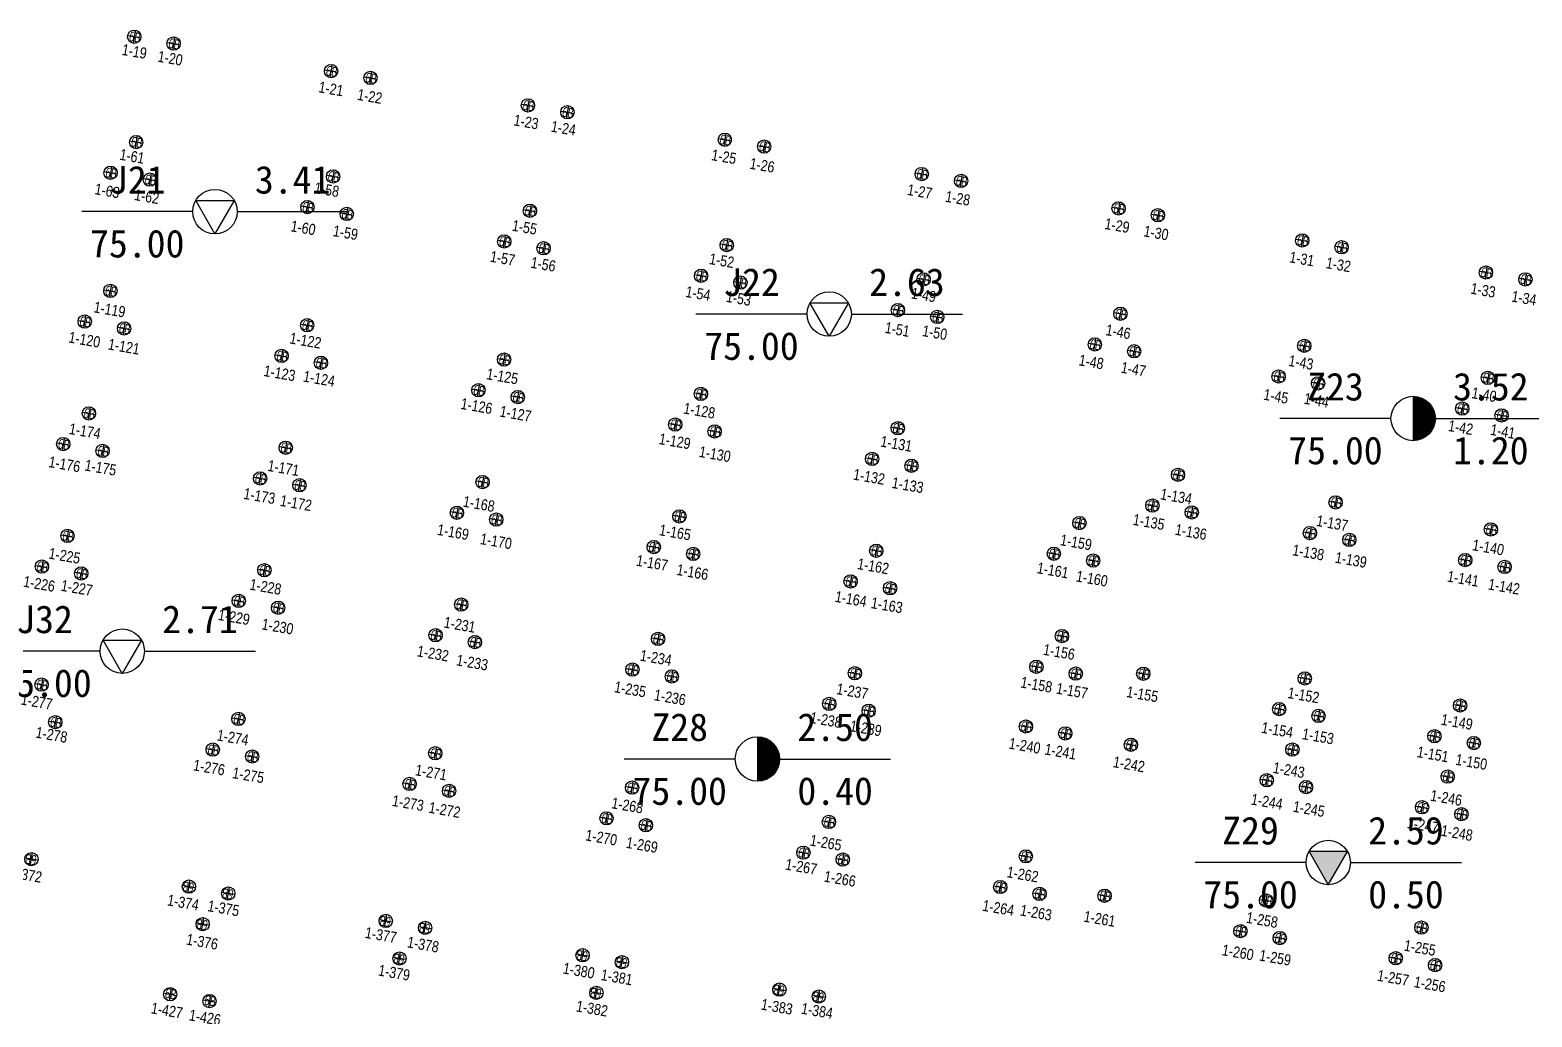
# Model space of a CAD drawing. Header units: millimetres. Extents: x 274830 to 6381169, y -2686084 to 432211.
# Drawn here: x 275177.8 to 275245.5, y 143371.7 to 143416.1 of the extents above; entities that cross this region are included whole.
import ezdxf
from ezdxf.enums import TextEntityAlignment as Align

# ---------------------------------------------------------------- set-up
doc = ezdxf.new("R2010")
doc.units = ezdxf.units.MM
doc.linetypes.add('DASHED2', pattern=[0.375, 0.25, -0.125])
for name, color, linetype in [('00-TKSXK', 7, 'Continuous'), ('HOLE', 1, 'Continuous'), ('S-FUND-PILE', 11, 'Continuous')]:
    doc.layers.add(name, color=color, linetype=linetype)
doc.layers.add('_0', color=7, linetype='Continuous', lineweight=9)
doc.layers.add('ZBH', color=3, linetype='DASHED2', lineweight=20)
doc.layers.add('S-ANNO-MODI-NAME', color=1, linetype='Continuous', plot=False)
doc.styles.add('ST', font='')
doc.styles.add('ZBH', font='Arial', dxfattribs={"width": 0.8})
doc.styles.add('黑体', font='', dxfattribs={"width": 0.8})
doc.styles.get('ST').set_extended_font_data('SimSun')
doc.styles.get('黑体').set_extended_font_data('Microsoft YaHei')

# ---------------------------------------------------------------- blocks, each defined once
blk = doc.blocks.new('456855')
at = {"layer": 'S-FUND-PILE'}
for p, q in [((897604, 786324), (897604, 786924)), ((904805, 786324), (904805, 786924)), ((906605, 786324), (906605, 786924)), ((913804, 786324), (913804, 786924)), ((915604, 786324), (915604, 786924)), ((922804, 786324), (922804, 786924)), ((924604, 786324), (924604, 786924)), ((931804, 786324), (931804, 786924)), ((933604, 786324), (933604, 786924)), ((897904, 786624), (897304, 786624)), ((905105, 786624), (904505, 786624)), ((906905, 786624), (906305, 786624)), ((914104, 786624), (913504, 786624)), ((915904, 786624), (915304, 786624)), ((923104, 786624), (922504, 786624)), ((924904, 786624), (924304, 786624)), ((932104, 786624), (931504, 786624)), ((933904, 786624), (933304, 786624)), ((906005, 785065), (905405, 785065)), ((905705, 784765), (905705, 785365)), ((915004, 785065), (914404, 785065)), ((914704, 784765), (914704, 785365)), ((924004, 785065), (923404, 785065)), ((923704, 784765), (923704, 785365)), ((904804, 782005), (904804, 781405)), ((906604, 782005), (906604, 781405)), ((904504, 781705), (905104, 781705)), ((906304, 781705), (906904, 781705))]:
    blk.add_line(p, q, dxfattribs=at)
for centre in [(897604, 786624), (904805, 786624), (906605, 786624), (913804, 786624), (915604, 786624), (922804, 786624), (924604, 786624), (931804, 786624), (933604, 786624), (905705, 785065), (914704, 785065), (923704, 785065), (904804, 781705), (906604, 781705)]:
    blk.add_circle(centre, 300, dxfattribs=at)
at = {"layer": 'S-FUND-PILE', "style": '黑体', "width": 0.7}
for p in [(897832, 786828), (905032, 786828), (906832, 786828), (914032, 786828), (915832, 786828), (923032, 786828), (924832, 786828), (932032, 786828), (933832, 786828), (905932, 785269), (914932, 785269), (923932, 785269)]:
    blk.add_text('6B', height=450, rotation=180, dxfattribs=at).set_placement(p)
for p in [(904577, 781501), (906377, 781501)]:
    blk.add_text('6B', height=450, dxfattribs=at).set_placement(p)
blk = doc.blocks.new('1566')
at = {"layer": 'S-FUND-PILE'}
for p, q in [((895804, 824205), (895804, 823605)), ((897604, 824205), (897604, 823605)), ((904804, 824205), (904804, 823605)), ((906604, 824205), (906604, 823605)), ((913804, 824205), (913804, 823605)), ((915604, 824205), (915604, 823605)), ((922804, 824205), (922804, 823605)), ((924604, 824205), (924604, 823605)), ((931804, 824205), (931804, 823605)), ((933604, 824205), (933604, 823605)), ((940804, 824205), (940804, 823605)), ((942604, 824205), (942604, 823605)), ((949204, 824205), (949204, 823605)), ((951004, 824205), (951004, 823605)), ((957604, 824205), (957604, 823605)), ((959404, 824205), (959404, 823605)), ((895504, 823905), (896104, 823905)), ((897304, 823905), (897904, 823905)), ((904504, 823905), (905104, 823905)), ((906304, 823905), (906904, 823905)), ((913504, 823905), (914104, 823905)), ((915304, 823905), (915904, 823905)), ((922504, 823905), (923104, 823905)), ((924304, 823905), (924904, 823905)), ((931504, 823905), (932104, 823905)), ((933304, 823905), (933904, 823905)), ((940504, 823905), (941104, 823905)), ((942304, 823905), (942904, 823905)), ((948904, 823905), (949504, 823905)), ((950704, 823905), (951304, 823905)), ((957304, 823905), (957904, 823905)), ((959104, 823905), (959704, 823905)), ((896404, 819244), (897004, 819244)), ((896704, 819544), (896704, 818944)), ((905404, 819244), (906004, 819244)), ((905704, 819544), (905704, 818944)), ((914404, 819244), (915004, 819244)), ((914704, 819544), (914704, 818944)), ((923404, 819244), (924004, 819244)), ((923704, 819544), (923704, 818944)), ((932404, 819244), (933004, 819244)), ((932704, 819544), (932704, 818944)), ((941404, 819244), (942004, 819244)), ((941704, 819544), (941704, 818944)), ((949809, 819244), (950409, 819244)), ((950109, 819544), (950109, 818944)), ((958204, 819244), (958804, 819244)), ((958504, 819544), (958504, 818944)), ((895804, 817985), (895804, 817385)), ((897604, 817985), (897604, 817385)), ((904804, 817985), (904804, 817385)), ((906604, 817985), (906604, 817385)), ((913804, 817985), (913804, 817385)), ((915604, 817985), (915604, 817385)), ((922804, 817985), (922804, 817385)), ((924604, 817985), (924604, 817385)), ((931804, 817985), (931804, 817385)), ((933604, 817985), (933604, 817385)), ((940804, 817985), (940804, 817385)), ((942604, 817985), (942604, 817385)), ((949209, 817985), (949209, 817385)), ((951009, 817985), (951009, 817385)), ((957604, 817985), (957604, 817385)), ((959404, 817985), (959404, 817385)), ((895504, 817685), (896104, 817685)), ((897304, 817685), (897904, 817685)), ((904504, 817685), (905104, 817685)), ((906304, 817685), (906904, 817685)), ((913504, 817685), (914104, 817685)), ((915304, 817685), (915904, 817685)), ((922504, 817685), (923104, 817685)), ((924304, 817685), (924904, 817685)), ((931504, 817685), (932104, 817685)), ((933304, 817685), (933904, 817685)), ((940504, 817685), (941104, 817685)), ((942304, 817685), (942904, 817685)), ((948909, 817685), (949509, 817685)), ((950709, 817685), (951309, 817685)), ((957304, 817685), (957904, 817685)), ((959104, 817685), (959704, 817685)), ((896409, 812444), (897009, 812444)), ((896709, 812744), (896709, 812144)), ((905409, 812444), (906009, 812444)), ((905709, 812744), (905709, 812144)), ((914409, 812444), (915009, 812444)), ((914709, 812744), (914709, 812144)), ((923409, 812444), (924009, 812444)), ((923709, 812744), (923709, 812144)), ((932409, 812444), (933009, 812444)), ((932709, 812744), (932709, 812144)), ((945204, 812544), (945804, 812544)), ((945504, 812844), (945504, 812244)), ((952409, 812544), (953009, 812544)), ((952709, 812844), (952709, 812244)), ((959509, 812544), (960109, 812544)), ((959809, 812844), (959809, 812244)), ((895809, 811185), (895809, 810585)), ((897609, 811185), (897609, 810585)), ((904809, 811185), (904809, 810585)), ((906609, 811185), (906609, 810585)), ((913809, 811185), (913809, 810585)), ((915609, 811185), (915609, 810585)), ((922809, 811185), (922809, 810585)), ((924609, 811185), (924609, 810585)), ((931809, 811185), (931809, 810585)), ((933609, 811185), (933609, 810585)), ((944604, 811285), (944604, 810685)), ((946404, 811285), (946404, 810685)), ((951809, 811285), (951809, 810685)), ((953609, 811285), (953609, 810685)), ((958909, 811285), (958909, 810685)), ((960709, 811285), (960709, 810685)), ((895509, 810885), (896109, 810885)), ((897309, 810885), (897909, 810885)), ((904509, 810885), (905109, 810885)), ((906309, 810885), (906909, 810885)), ((913509, 810885), (914109, 810885)), ((915309, 810885), (915909, 810885)), ((922509, 810885), (923109, 810885)), ((924309, 810885), (924909, 810885)), ((931509, 810885), (932109, 810885)), ((933309, 810885), (933909, 810885)), ((944304, 810985), (944904, 810985)), ((946104, 810985), (946704, 810985)), ((951509, 810985), (952109, 810985)), ((953309, 810985), (953909, 810985)), ((958609, 810985), (959209, 810985)), ((960409, 810985), (961009, 810985)), ((941504, 809944), (941504, 809344)), ((941204, 809644), (941804, 809644)), ((940604, 808385), (940604, 807785)), ((942404, 808385), (942404, 807785)), ((940304, 808085), (940904, 808085)), ((942104, 808085), (942704, 808085)), ((896704, 807144), (896704, 806544)), ((905704, 807144), (905704, 806544)), ((914704, 807144), (914704, 806544)), ((923704, 807144), (923704, 806544)), ((932704, 807144), (932704, 806544)), ((896404, 806844), (897004, 806844)), ((905404, 806844), (906004, 806844)), ((914404, 806844), (915004, 806844)), ((923404, 806844), (924004, 806844)), ((932404, 806844), (933004, 806844)), ((895504, 805285), (896104, 805285)), ((895804, 805585), (895804, 804985)), ((897304, 805285), (897904, 805285)), ((897604, 805585), (897604, 804985)), ((904504, 805285), (905104, 805285)), ((904804, 805585), (904804, 804985)), ((906304, 805285), (906904, 805285)), ((906604, 805585), (906604, 804985)), ((913504, 805285), (914104, 805285)), ((913804, 805585), (913804, 804985)), ((915304, 805285), (915904, 805285)), ((915604, 805585), (915604, 804985)), ((922504, 805285), (923104, 805285)), ((922804, 805585), (922804, 804985)), ((924304, 805285), (924904, 805285)), ((924604, 805585), (924604, 804985)), ((931504, 805285), (932104, 805285)), ((931804, 805585), (931804, 804985)), ((933304, 805285), (933904, 805285)), ((933604, 805585), (933604, 804985)), ((941304, 804494), (941904, 804494)), ((941604, 804794), (941604, 804194)), ((952404, 804494), (953004, 804494)), ((952704, 804794), (952704, 804194)), ((959504, 804494), (960104, 804494)), ((959804, 804794), (959804, 804194)), ((945504, 803753), (945504, 803153)), ((940704, 803235), (940704, 802635)), ((942504, 803235), (942504, 802635)), ((945204, 803453), (945804, 803453)), ((951804, 803235), (951804, 802635)), ((953604, 803235), (953604, 802635)), ((958904, 803235), (958904, 802635)), ((960704, 803235), (960704, 802635)), ((940404, 802935), (941004, 802935)), ((942204, 802935), (942804, 802935)), ((951504, 802935), (952104, 802935)), ((953304, 802935), (953904, 802935)), ((958604, 802935), (959204, 802935)), ((960404, 802935), (961004, 802935)), ((896404, 801244), (897004, 801244)), ((896704, 801544), (896704, 800944)), ((905404, 801244), (906004, 801244)), ((905704, 801544), (905704, 800944)), ((914404, 801244), (915004, 801244)), ((914704, 801544), (914704, 800944)), ((923404, 801244), (924004, 801244)), ((923704, 801544), (923704, 800944)), ((932404, 801244), (933004, 801244)), ((932704, 801544), (932704, 800944)), ((952404, 801244), (953004, 801244)), ((952704, 801544), (952704, 800944)), ((959504, 801244), (960104, 801244)), ((959804, 801544), (959804, 800944)), ((940704, 800505), (940704, 799905)), ((942504, 800505), (942504, 799905)), ((945504, 800505), (945504, 799905)), ((895504, 799685), (896104, 799685)), ((895804, 799985), (895804, 799385)), ((897304, 799685), (897904, 799685)), ((897604, 799985), (897604, 799385)), ((904504, 799685), (905104, 799685)), ((904804, 799985), (904804, 799385)), ((906304, 799685), (906904, 799685)), ((906604, 799985), (906604, 799385)), ((913504, 799685), (914104, 799685)), ((913804, 799985), (913804, 799385)), ((915304, 799685), (915904, 799685)), ((915604, 799985), (915604, 799385)), ((922504, 799685), (923104, 799685)), ((922804, 799985), (922804, 799385)), ((924304, 799685), (924904, 799685)), ((924604, 799985), (924604, 799385)), ((931504, 799685), (932104, 799685)), ((931804, 799985), (931804, 799385)), ((933304, 799685), (933904, 799685)), ((933604, 799985), (933604, 799385)), ((940404, 800205), (941004, 800205)), ((942204, 800205), (942804, 800205)), ((945204, 800205), (945804, 800205)), ((951504, 799685), (952104, 799685)), ((951804, 799985), (951804, 799385)), ((953304, 799685), (953904, 799685)), ((953604, 799985), (953604, 799385)), ((958604, 799685), (959204, 799685)), ((958904, 799985), (958904, 799385)), ((960404, 799685), (961004, 799685)), ((960704, 799985), (960704, 799385)), ((896404, 794444), (897004, 794444)), ((896704, 794744), (896704, 794144)), ((905404, 794444), (906004, 794444)), ((905704, 794744), (905704, 794144)), ((914404, 794444), (915004, 794444)), ((914704, 794744), (914704, 794144)), ((923404, 794444), (924004, 794444)), ((923704, 794744), (923704, 794144)), ((932404, 794444), (933004, 794444)), ((932704, 794744), (932704, 794144)), ((941404, 794444), (942004, 794444)), ((941704, 794744), (941704, 794144)), ((952404, 794344), (953004, 794344)), ((952704, 794644), (952704, 794044)), ((959504, 794344), (960104, 794344)), ((959804, 794644), (959804, 794044)), ((945504, 793605), (945504, 793005)), ((897304, 792885), (897904, 792885)), ((897604, 793185), (897604, 792585)), ((904504, 792885), (905104, 792885)), ((904804, 793185), (904804, 792585)), ((906304, 792885), (906904, 792885)), ((906604, 793185), (906604, 792585)), ((913504, 792885), (914104, 792885)), ((913804, 793185), (913804, 792585)), ((915304, 792885), (915904, 792885)), ((915604, 793185), (915604, 792585)), ((922504, 792885), (923104, 792885)), ((922804, 793185), (922804, 792585)), ((924304, 792885), (924904, 792885)), ((924604, 793185), (924604, 792585)), ((931504, 792885), (932104, 792885)), ((931804, 793185), (931804, 792585)), ((933304, 792885), (933904, 792885)), ((933604, 793185), (933604, 792585)), ((940504, 792885), (941104, 792885)), ((940804, 793185), (940804, 792585)), ((942304, 792885), (942904, 792885)), ((942604, 793185), (942604, 792585)), ((945204, 793305), (945804, 793305)), ((951804, 793085), (951804, 792485)), ((953604, 793085), (953604, 792485)), ((958904, 793085), (958904, 792485)), ((960704, 793085), (960704, 792485)), ((951504, 792785), (952104, 792785)), ((953304, 792785), (953904, 792785)), ((958604, 792785), (959204, 792785)), ((960404, 792785), (961004, 792785))]:
    blk.add_line(p, q, dxfattribs=at)
for centre in [(895804, 823905), (897604, 823905), (904804, 823905), (906604, 823905), (913804, 823905), (915604, 823905), (922804, 823905), (924604, 823905), (931804, 823905), (933604, 823905), (940804, 823905), (942604, 823905), (949204, 823905), (951004, 823905), (957604, 823905), (959404, 823905), (896704, 819244), (905704, 819244), (914704, 819244), (923704, 819244), (932704, 819244), (941704, 819244), (950109, 819244), (958504, 819244), (895804, 817685), (897604, 817685), (904804, 817685), (906604, 817685), (913804, 817685), (915604, 817685), (922804, 817685), (924604, 817685), (931804, 817685), (933604, 817685), (940804, 817685), (942604, 817685), (949209, 817685), (951009, 817685), (957604, 817685), (959404, 817685), (896709, 812444), (905709, 812444), (914709, 812444), (923709, 812444), (932709, 812444), (945504, 812544), (952709, 812544), (959809, 812544), (895809, 810885), (897609, 810885), (904809, 810885), (906609, 810885), (913809, 810885), (915609, 810885), (922809, 810885), (924609, 810885), (931809, 810885), (933609, 810885), (944604, 810985), (946404, 810985), (951809, 810985), (953609, 810985), (958909, 810985), (960709, 810985), (941504, 809644), (940604, 808085), (942404, 808085), (896704, 806844), (905704, 806844), (914704, 806844), (923704, 806844), (932704, 806844), (895804, 805285), (897604, 805285), (904804, 805285), (906604, 805285), (913804, 805285), (915604, 805285), (922804, 805285), (924604, 805285), (931804, 805285), (933604, 805285), (941604, 804494), (952704, 804494), (959804, 804494), (945504, 803453), (940704, 802935), (942504, 802935), (951804, 802935), (953604, 802935), (958904, 802935), (960704, 802935), (896704, 801244), (905704, 801244), (914704, 801244), (923704, 801244), (932704, 801244), (952704, 801244), (959804, 801244), (940704, 800205), (942504, 800205), (945504, 800205), (895804, 799685), (897604, 799685), (904804, 799685), (906604, 799685), (913804, 799685), (915604, 799685), (922804, 799685), (924604, 799685), (931804, 799685), (933604, 799685), (951804, 799685), (953604, 799685), (958904, 799685), (960704, 799685), (896704, 794444), (905704, 794444), (914704, 794444), (923704, 794444), (932704, 794444), (941704, 794444), (952704, 794344), (959804, 794344), (945504, 793305), (897604, 792885), (904804, 792885), (906604, 792885), (913804, 792885), (915604, 792885), (922804, 792885), (924604, 792885), (931804, 792885), (933604, 792885), (940804, 792885), (942604, 792885), (951804, 792785), (953604, 792785), (958904, 792785), (960704, 792785)]:
    blk.add_circle(centre, 300, dxfattribs=at)
at = {"layer": 'S-FUND-PILE', "style": '黑体', "width": 0.7}
for p in [(895583, 823670), (897383, 823670), (904583, 823670), (906383, 823670), (913583, 823670), (915383, 823670), (922583, 823670), (924383, 823670), (931583, 823670), (933383, 823670), (940583, 823670), (942383, 823670), (948983, 823670), (950783, 823670), (957383, 823670), (959183, 823670), (896483, 819010), (905483, 819010), (914483, 819010), (923483, 819010), (932483, 819010), (941483, 819010), (949888, 819010), (958283, 819010), (895583, 817450), (897383, 817450), (904583, 817450), (906383, 817450), (913583, 817450), (915383, 817450), (922583, 817450), (924383, 817450), (931583, 817450), (933383, 817450), (940583, 817450), (942383, 817450), (948988, 817450), (950788, 817450), (957383, 817450), (959183, 817450), (896488, 812210), (905488, 812210), (914488, 812210), (923488, 812210), (932488, 812210), (945283, 812310), (952487, 812310), (959588, 812310), (895588, 810650), (897388, 810650), (904588, 810650), (906388, 810650), (913588, 810650), (915388, 810650), (922588, 810650), (924388, 810650), (931588, 810650), (933388, 810650), (944383, 810750), (946183, 810750), (951587, 810750), (953387, 810750), (958688, 810750), (960488, 810750), (941283, 809410), (940383, 807850), (942183, 807850), (896483, 806610), (905483, 806610), (914483, 806610), (923483, 806610), (932483, 806610), (895583, 805050), (897383, 805050), (904583, 805050), (906383, 805050), (913583, 805050), (915383, 805050), (922583, 805050), (924383, 805050), (931583, 805050), (933383, 805050), (941383, 804260), (952483, 804260), (959583, 804260), (945283, 803219), (940483, 802700), (942283, 802700), (951583, 802700), (953383, 802700), (958683, 802700), (960483, 802700), (896483, 801010), (905483, 801010), (914483, 801010), (923483, 801010), (932483, 801010), (952483, 801010), (959583, 801010), (940483, 799970), (942283, 799970), (945283, 799970), (895583, 799450), (897383, 799450), (904583, 799450), (906383, 799450), (913583, 799450), (915383, 799450), (922583, 799450), (924383, 799450), (931583, 799450), (933383, 799450), (951583, 799450), (953383, 799450), (958683, 799450), (960483, 799450), (896483, 794210), (905483, 794210), (914483, 794210), (923483, 794210), (932483, 794210), (941483, 794210), (952483, 794110), (959583, 794110), (945283, 793070), (897383, 792650), (904583, 792650), (906383, 792650), (913583, 792650), (915383, 792650), (922583, 792650), (924383, 792650), (931583, 792650), (933383, 792650), (940583, 792650), (942383, 792650), (951583, 792550), (953383, 792550), (958683, 792550), (960483, 792550)]:
    blk.add_text('6B', height=450, dxfattribs=at).set_placement(p)
blk = doc.blocks.new('H_sam_hole')
blk.add_line((0, 2), (0, -2))
at = {"const_width": 2}
blk.add_lwpolyline([(0, -1, 0.414214), (1, 0, 0.414214), (0, 1, 1)], format="xyb", dxfattribs=at)
blk.add_circle((0, 0), 2)
blk = doc.blocks.new('H_cpt_hole')
for p, q in [((-1.73, 1), (1.73, 1)), ((0, -2), (-1.73, 1)), ((1.73, 1), (0, -2))]:
    blk.add_line(p, q)
blk.add_circle((0, 0), 2)
blk = doc.blocks.new('H_spt_hole')
blk.add_hatch(color=256).paths.add_polyline_path([(-1.73, 1), (0, -2), (1.73, 1)])
blk.add_lwpolyline([(0, -2), (1.73, 1), (-1.73, 1)], close=True)
blk.add_circle((0, 0), 2)
blk = doc.blocks.new('A$C7E34312C')
at = {"layer": 'HOLE', "linetype": 'Continuous'}
for points in [[(349.305, 143.261), (344.305, 143.261)], [(351.305, 143.261), (356.305, 143.261)], [(376.97, 138.65), (371.97, 138.65)], [(378.97, 138.65), (383.97, 138.65)], [(403.27, 133.946), (398.27, 133.946)], [(405.27, 133.946), (410.27, 133.946)], [(345.128, 123.469), (340.128, 123.469)], [(347.128, 123.469), (352.128, 123.469)], [(373.737, 118.611), (368.737, 118.611)], [(375.737, 118.611), (380.737, 118.611)], [(399.446, 113.953), (394.446, 113.953)], [(401.446, 113.953), (406.446, 113.953)]]:
    blk.add_lwpolyline(points, dxfattribs=at)
at = {"layer": 'HOLE', "xscale": 0.5, "yscale": 0.5, "zscale": 0.5}
for name, p in [('H_cpt_hole', (350.305, 143.261)), ('H_cpt_hole', (377.97, 138.65)), ('H_sam_hole', (404.27, 133.946)), ('H_cpt_hole', (346.128, 123.469)), ('H_sam_hole', (374.737, 118.611)), ('H_spt_hole', (400.446, 113.953))]:
    blk.add_blockref(name, p, dxfattribs=at)
at = {"layer": 'HOLE', "style": 'ST'}
for s, p in [('J21', (346.805, 144.698)), ('3.41', (353.805, 144.698)), ('75.00', (346.805, 141.823)), ('J22', (374.47, 140.087)), ('2.63', (381.47, 140.087)), ('75.00', (374.47, 137.212)), ('Z23', (400.77, 135.383)), ('3.52', (407.77, 135.383)), ('75.00', (400.77, 132.508)), ('1.20', (407.77, 132.508)), ('J32', (342.628, 124.906)), ('2.71', (349.628, 124.906)), ('75.00', (342.628, 122.031)), ('Z28', (371.237, 120.048)), ('2.50', (378.237, 120.048)), ('75.00', (371.237, 117.173)), ('0.40', (378.237, 117.173)), ('Z29', (396.946, 115.39)), ('2.59', (403.946, 115.39)), ('75.00', (396.946, 112.515)), ('0.50', (403.946, 112.515))]:
    blk.add_text(s, height=1.25, dxfattribs=at).set_placement(p, align=Align.MIDDLE_CENTER)

msp = doc.modelspace()

# ---------------------------------------------------------------- block references
at = {"layer": '00-TKSXK', "xscale": 0.001, "yscale": 0.001, "zscale": 0.001, "rotation": 350.1073988818624}
msp.add_blockref('456855', (274158.507, 142758.039), dxfattribs=at)
at = {"layer": '_0'}
msp.add_blockref('A$C7E34312C', (274835.87, 143264.654), dxfattribs=at)
at = {"layer": 'S-ANNO-MODI-NAME', "xscale": 0.0009999999999999998, "yscale": 0.0009999999999999998, "zscale": 0.0009999999999999998, "rotation": 350.1073988818654}
msp.add_blockref('1566', (274158.507, 142758.039), dxfattribs=at)

# ---------------------------------------------------------------- texts
at = {"layer": 'ZBH', "color": 3, "style": 'ZBH', "width": 0.8}
for s, p in [('1-19', (275182.547, 143415.129)), ('1-20', (275184.162, 143414.823)), ('1-21', (275191.407, 143413.449)), ('1-22', (275193.151, 143413.109)), ('1-23', (275200.193, 143411.956)), ('1-24', (275201.873, 143411.676)), ('1-61', (275182.445, 143410.408)), ('1-25', (275209.1, 143410.39)), ('1-26', (275210.823, 143410.003)), ('1-63', (275181.324, 143408.854)), ('1-58', (275191.211, 143408.905)), ('1-27', (275217.921, 143408.827)), ('1-62', (275183.107, 143408.594)), ('1-28', (275219.633, 143408.516)), ('1-60', (275190.151, 143407.186)), ('1-59', (275192.057, 143406.969)), ('1-55', (275200.121, 143407.209)), ('1-29', (275226.809, 143407.29)), ('1-30', (275228.567, 143406.958)), ('1-57', (275199.131, 143405.813)), ('1-56', (275200.964, 143405.545)), ('1-52', (275209.003, 143405.712)), ('1-31', (275235.132, 143405.789)), ('1-32', (275236.777, 143405.526)), ('1-54', (275207.934, 143404.226)), ('1-53', (275209.762, 143404.01)), ('1-49', (275218.096, 143404.165)), ('1-33', (275243.296, 143404.377)), ('1-34', (275245.136, 143404.019)), ('1-51', (275216.911, 143402.609)), ('1-50', (275218.598, 143402.469)), ('1-46', (275226.86, 143402.508)), ('1-48', (275225.645, 143401.15)), ('1-47', (275227.544, 143400.819)), ('1-43', (275235.092, 143401.124)), ('1-45', (275233.963, 143399.597)), ('1-44', (275235.786, 143399.421)), ('1-40', (275243.339, 143399.673)), ('1-42', (275242.284, 143398.197)), ('1-41', (275244.183, 143398.02))]:
    msp.add_text(s, height=0.5, rotation=350.10754, dxfattribs=at).set_placement(p, align=Align.MIDDLE)
at = {"layer": 'ZBH', "style": 'ZBH', "width": 0.8}
for s, p in [('1-119', (275181.431, 143403.511)), ('1-120', (275180.3, 143402.152)), ('1-122', (275190.255, 143402.113)), ('1-121', (275182.078, 143401.842)), ('1-123', (275189.088, 143400.642)), ('1-124', (275190.867, 143400.395)), ('1-125', (275199.12, 143400.499)), ('1-126', (275197.96, 143399.161)), ('1-127', (275199.717, 143398.818)), ('1-128', (275207.993, 143398.954)), ('1-174', (275180.32, 143398.031)), ('1-129', (275206.887, 143397.577)), ('1-131', (275216.866, 143397.465)), ('1-176', (275179.399, 143396.541)), ('1-130', (275208.694, 143396.998)), ('1-175', (275181.024, 143396.384)), ('1-171', (275189.263, 143396.37)), ('1-132', (275215.638, 143395.977)), ('1-133', (275217.378, 143395.601)), ('1-173', (275188.179, 143395.111)), ('1-172', (275189.828, 143394.798)), ('1-168', (275198.064, 143394.759)), ('1-134', (275229.471, 143395.091)), ('1-135', (275228.234, 143393.941)), ('1-137', (275236.499, 143393.889)), ('1-169', (275196.902, 143393.489)), ('1-165', (275206.901, 143393.474)), ('1-136', (275230.135, 143393.492)), ('1-170', (275198.838, 143393.075)), ('1-159', (275224.96, 143393.025)), ('1-138', (275235.421, 143392.57)), ('1-140', (275243.525, 143392.798)), ('1-225', (275179.401, 143392.42)), ('1-167', (275205.866, 143392.098)), ('1-162', (275215.823, 143391.95)), ('1-161', (275223.914, 143391.763)), ('1-139', (275237.342, 143392.235)), ('1-226', (275178.26, 143391.156)), ('1-166', (275207.685, 143391.685)), ('1-160', (275225.676, 143391.392)), ('1-141', (275242.392, 143391.386)), ('1-227', (275179.955, 143390.975)), ('1-228', (275188.455, 143391.022)), ('1-164', (275214.819, 143390.474)), ('1-142', (275244.237, 143391.035)), ('1-163', (275216.438, 143390.191)), ('1-229', (275187.033, 143389.659)), ('1-230', (275188.999, 143389.234)), ('1-231', (275197.2, 143389.316)), ('1-232', (275195.996, 143388.02)), ('1-234', (275206.037, 143387.825)), ('1-156', (275224.195, 143388.089)), ('1-233', (275197.764, 143387.613)), ('1-235', (275204.878, 143386.405)), ('1-158', (275223.176, 143386.616)), ('1-277', (275178.149, 143385.852)), ('1-236', (275206.67, 143386.043)), ('1-237', (275214.886, 143386.318)), ('1-157', (275224.779, 143386.336)), ('1-155', (275227.946, 143386.181)), ('1-152', (275235.205, 143386.141)), ('1-238', (275213.691, 143385.026)), ('1-278', (275178.818, 143384.359)), ('1-239', (275215.491, 143384.65)), ('1-154', (275234.024, 143384.572)), ('1-149', (275242.114, 143384.937)), ('1-274', (275186.982, 143384.237)), ('1-240', (275222.647, 143383.864)), ('1-153', (275235.859, 143384.291)), ('1-241', (275224.26, 143383.604)), ('1-242', (275227.344, 143383.034)), ('1-151', (275241.03, 143383.478)), ('1-150', (275242.766, 143383.136)), ('1-276', (275185.913, 143382.886)), ('1-275', (275187.678, 143382.536)), ('1-271', (275195.913, 143382.668)), ('1-243', (275234.544, 143382.771)), ('1-273', (275194.872, 143381.284)), ('1-272', (275196.521, 143380.98)), ('1-268', (275204.75, 143381.178)), ('1-244', (275233.557, 143381.349)), ('1-245', (275235.447, 143381.019)), ('1-246', (275241.635, 143381.518)), ('1-247', (275240.581, 143380.292)), ('1-270', (275203.579, 143379.732)), ('1-248', (275242.115, 143379.94)), ('1-269', (275205.41, 143379.396)), ('1-265', (275213.69, 143379.499)), ('1-267', (275212.582, 143378.416)), ('1-372', (275177.674, 143378.058)), ('1-266', (275214.326, 143377.874)), ('1-262', (275222.557, 143378.072)), ('1-374', (275184.743, 143376.806)), ('1-375', (275186.561, 143376.546)), ('1-264', (275221.459, 143376.562)), ('1-263', (275223.159, 143376.35)), ('1-261', (275226.022, 143376.072)), ('1-258', (275233.338, 143376.022)), ('1-376', (275185.602, 143375.039)), ('1-377', (275193.651, 143375.34)), ('1-378', (275195.55, 143374.914)), ('1-260', (275232.249, 143374.561)), ('1-259', (275233.927, 143374.32)), ('1-255', (275240.446, 143374.765)), ('1-379', (275194.247, 143373.645)), ('1-380', (275202.565, 143373.738)), ('1-381', (275204.273, 143373.441)), ('1-257', (275239.239, 143373.411)), ('1-256', (275240.892, 143373.122)), ('1-427', (275184.015, 143371.947)), ('1-426', (275185.726, 143371.629)), ('1-382', (275203.159, 143372.031)), ('1-383', (275211.485, 143372.112)), ('1-384', (275213.295, 143371.927))]:
    msp.add_text(s, height=0.5, rotation=350.10754, dxfattribs=at).set_placement(p, align=Align.MIDDLE)

doc.saveas('drawing.dxf')
